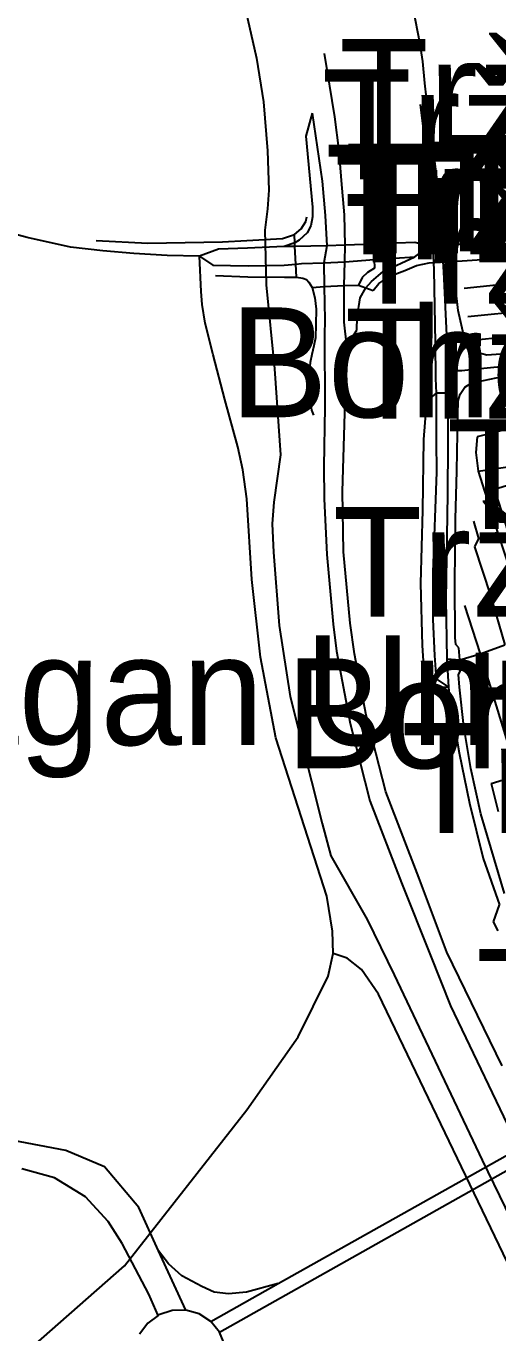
# Model space of a CAD drawing. Extents: x -8864 to 13231, y -7697 to 8949.
# Drawn here: x -3118 to -2852, y 4397 to 5135 of the extents above; entities that cross this region are included whole.
import ezdxf

# ---------------------------------------------------------------- set-up
doc = ezdxf.new("R2010")
doc.units = 0
for name, color, linetype in [('OSM_BUILDING_RETAIL', 9, 'CONTINUOUS'), ('OSM_HIGHWAY_CYCLEWAY', 8, 'CONTINUOUS'), ('OSM_HIGHWAY_FOOTWAY', 8, 'CONTINUOUS'), ('OSM_HIGHWAY_PROPOSED', 8, 'CONTINUOUS'), ('OSM_HIGHWAY_SECONDARY', 8, 'CONTINUOUS'), ('OSM_HIGHWAY_SECONDARY_LINK', 8, 'CONTINUOUS'), ('OSM_HIGHWAY_SERVICE', 8, 'CONTINUOUS'), ('OSM_HIGHWAY_TERTIARY', 8, 'CONTINUOUS'), ('OSM_HIGHWAY_TERTIARY_LINK', 8, 'CONTINUOUS'), ('OSM_HIGHWAY_UNCLASSIFIED', 8, 'CONTINUOUS'), ('OSM_LABELS', 8, 'CONTINUOUS'), ('OSM_WATERWAY_STREAM', 4, 'CONTINUOUS')]:
    doc.layers.add(name, color=color, linetype=linetype)

msp = doc.modelspace()

# ---------------------------------------------------------------- linework, layer by layer
at = {"layer": 'OSM_BUILDING_RETAIL'}
for p, q in [((-2825.337217, 4882.002135), (-2853.935995, 4873.062063)), ((-2853.935995, 4873.062063), (-2811.363249, 4737.037309))]:
    msp.add_line(p, q, dxfattribs=at)
at = {"layer": 'OSM_HIGHWAY_CYCLEWAY'}
for p, q in [((-2895.98041, 5090.414786), (-2890.758357, 5048.038399)), ((-2890.758357, 5048.038399), (-2888.193273, 4997.044406)), ((-2966.70783, 5012.28923), (-2966.922225, 5016.970537)), ((-2966.562347, 5010.187646), (-2966.70783, 5012.28923)), ((-2966.034017, 5000.380254), (-2966.562347, 5010.187646)), ((-2965.689453, 4992.919074), (-2966.034017, 5000.380254)), ((-2888.193273, 4997.044406), (-2887.404605, 4955.946761)), ((-2956.868625, 4987.170296), (-2950.046266, 4987.615076)), ((-2950.046266, 4987.615076), (-2938.736923, 4988.19329)), ((-2938.736923, 4988.19329), (-2930.811961, 4988.460158)), ((-2930.811961, 4988.460158), (-2926.554686, 4987.014624)), ((-2926.554686, 4987.014624), (-2922.542434, 4985.424536)), ((-2887.404605, 4955.946761), (-2880.643502, 4956.169151)), ((-2887.404605, 4955.946761), (-2887.358663, 4935.709284)), ((-2880.643502, 4956.169151), (-2870.023286, 4956.513855)), ((-2863.920682, 4950.48709), (-2863.890054, 4940.968804)), ((-2863.890054, 4940.968804), (-2863.867083, 4933.796732)), ((-2886.975815, 4920.987076), (-2886.83799, 4900.471612)), ((-2886.83799, 4900.471612), (-2886.776734, 4882.824977)), ((-2886.776734, 4882.824977), (-2888.828801, 4826.393552)), ((-2888.828801, 4826.393552), (-2888.828801, 4799.506619)), ((-2888.828801, 4799.506619), (-2887.802768, 4779.191306)), ((-2873.622062, 4776.711659), (-2874.219305, 4783.505669)), ((-2887.802768, 4779.191306), (-2886.983472, 4766.059185)), ((-2873.331097, 4770.128919), (-2873.622062, 4776.711659)), ((-2886.983472, 4766.059185), (-2879.908433, 4761.388998))]:
    msp.add_line(p, q, dxfattribs=at)
at = {"layer": 'OSM_HIGHWAY_FOOTWAY'}
for p, q in [((-2960.482714, 5024.34276), (-2959.893128, 5027.033678)), ((-2966.922225, 5016.970537), (-2962.986543, 5020.228548)), ((-2962.986543, 5020.228548), (-2960.482714, 5024.34276)), ((-2923.269847, 5020.150712), (-2922.488836, 5011.666539)), ((-2877.251465, 4999.190468), (-2878.90537, 5022.663717)), ((-3078.752253, 5013.712525), (-3049.60983, 5012.100199)), ((-3049.60983, 5012.100199), (-3007.419932, 5012.911922)), ((-3007.419932, 5012.911922), (-2993.652703, 5013.757003)), ((-2993.652703, 5013.757003), (-2973.583788, 5014.724399)), ((-2973.583788, 5014.724399), (-2966.922225, 5016.970537)), ((-2922.488836, 5011.666539), (-2921.92222, 5002.848781)), ((-2921.723139, 4997.978443), (-2925.620536, 4995.565513)), ((-2921.92222, 5002.848781), (-2921.723139, 4997.978443)), ((-2904.663413, 4996.755299), (-2897.994193, 4999.524053)), ((-2897.994193, 4999.524053), (-2890.857898, 5000.991826)), ((-2890.857898, 5000.991826), (-2875.153455, 5002.014819)), ((-2874.517927, 4974.138251), (-2877.251465, 4999.190468)), ((-2875.153455, 5002.014819), (-2841.501078, 5004.305435)), ((-3011.49344, 4993.975426), (-2993.086087, 4993.085867)), ((-2993.086087, 4993.085867), (-2972.442899, 4993.041389)), ((-2972.442899, 4993.041389), (-2965.689453, 4992.919074)), ((-2965.689453, 4992.919074), (-2962.151933, 4992.418697)), ((-2962.151933, 4992.418697), (-2960.092209, 4991.562496)), ((-2960.092209, 4991.562496), (-2958.729268, 4990.039126)), ((-2958.729268, 4990.039126), (-2956.868625, 4987.170296)), ((-2928.706294, 4992.741162), (-2930.811961, 4988.460158)), ((-2925.620536, 4995.565513), (-2928.706294, 4992.741162)), ((-2919.288223, 4989.416434), (-2913.063107, 4993.486168)), ((-2913.063107, 4993.486168), (-2904.663413, 4996.755299)), ((-2956.868625, 4987.170296), (-2955.421458, 4981.332563)), ((-2922.542434, 4985.424536), (-2919.288223, 4989.416434)), ((-2955.421458, 4981.332563), (-2954.678732, 4974.805421)), ((-2954.678732, 4974.805421), (-2954.755302, 4966.176694)), ((-2870.942123, 4958.248496), (-2874.517927, 4974.138251)), ((-2954.755302, 4966.176694), (-2955.069237, 4958.626559)), ((-2955.850248, 4954.123164), (-2957.052392, 4949.18611)), ((-2955.069237, 4958.626559), (-2955.850248, 4954.123164)), ((-2870.023286, 4956.513855), (-2870.942123, 4958.248496)), ((-2868.890055, 4954.401152), (-2870.023286, 4956.513855)), ((-2865.490361, 4950.92075), (-2868.890055, 4954.401152)), ((-2957.052392, 4949.18611), (-2957.986543, 4944.827268)), ((-2863.920682, 4950.48709), (-2865.490361, 4950.92075)), ((-2858.338752, 4948.9526), (-2863.920682, 4950.48709)), ((-2842.335688, 4950.031191), (-2858.338752, 4948.9526)), ((-2958.338763, 4940.746415), (-2958.415333, 4929.159903)), ((-2957.986543, 4944.827268), (-2958.338763, 4940.746415)), ((-2887.358663, 4935.709284), (-2887.006443, 4927.436382)), ((-2873.430637, 4926.902646), (-2870.72007, 4930.827827)), ((-2870.72007, 4930.827827), (-2866.723133, 4933.196279)), ((-2866.723133, 4933.196279), (-2863.867083, 4933.796732)), ((-2863.867083, 4933.796732), (-2853.109042, 4936.042869)), ((-2853.109042, 4936.042869), (-2819.847171, 4937.866466)), ((-2958.415333, 4929.159903), (-2958.063112, 4923.444484)), ((-2958.063112, 4923.444484), (-2957.167247, 4917.918096)), ((-2887.006443, 4927.436382), (-2886.975815, 4920.987076)), ((-2874.449014, 4923.044182), (-2873.430637, 4926.902646)), ((-2957.167247, 4917.918096), (-2956.156527, 4915.049267)), ((-2874.617468, 4915.115984), (-2874.449014, 4923.044182)), ((-2875.314252, 4883.625581), (-2874.617468, 4915.115984)), ((-2875.942123, 4856.182673), (-2875.314252, 4883.625581)), ((-2876.401541, 4820.044322), (-2875.942123, 4856.182673)), ((-2876.164175, 4789.454597), (-2876.401541, 4820.044322)), ((-2875.811955, 4785.507177), (-2876.164175, 4789.454597)), ((-2874.219305, 4783.505669), (-2875.811955, 4785.507177)), ((-2874.33416, 4768.527712), (-2873.331097, 4770.128919)), ((-2873.798172, 4761.366759), (-2874.33416, 4768.527712)), ((-2871.22543, 4739.094415), (-2873.798172, 4761.366759)), ((-2867.328033, 4715.398776), (-2871.22543, 4739.094415)), ((-2861.67719, 4689.846182), (-2867.328033, 4715.398776)), ((-2848.331094, 4644.801117), (-2861.67719, 4689.846182)), ((-2854.602151, 4628.889123), (-2851.187143, 4638.451887)), ((-2852.037067, 4623.651842), (-2854.602151, 4628.889123))]:
    msp.add_line(p, q, dxfattribs=at)
at = {"layer": 'OSM_HIGHWAY_PROPOSED'}
for p, q in [((-3095.789008, 4499.713977), (-3125.528674, 4505.373799)), ((-3073.981961, 4490.373603), (-3095.789008, 4499.713977)), ((-2976.110587, 4424.446131), (-2840.298934, 4500.770329)), ((-3102.305088, 4484.146687), (-3120.712441, 4489.239415)), ((-3054.717028, 4467.445209), (-3073.981961, 4490.373603)), ((-3009.081495, 4397.114418), (-2837.044722, 4493.95408)), ((-3084.740002, 4473.394138), (-3102.305088, 4484.146687)), ((-3071.998806, 4459.517011), (-3084.740002, 4473.394138)), ((-3043.507226, 4443.037923), (-3054.717028, 4467.445209)), ((-3064.066187, 4447.063179), (-3071.998806, 4459.517011)), ((-3049.058528, 4418.486083), (-3064.066187, 4447.063179)), ((-3028.109062, 4409.501533), (-3043.507226, 4443.037923)), ((-3037.825755, 4435.687938), (-3043.507226, 4443.037923)), ((-3030.367867, 4428.793853), (-3037.825755, 4435.687938)), ((-3019.104467, 4422.778207), (-3030.367867, 4428.793853)), ((-3012.121311, 4419.675869), (-3019.104467, 4422.778207)), ((-3014.058524, 4403.118944), (-2976.110587, 4424.446131)), ((-2976.110587, 4424.446131), (-2993.867098, 4419.675869)), ((-3043.759906, 4406.421434), (-3049.058528, 4418.486083)), ((-3004.158064, 4418.708473), (-3012.121311, 4419.675869)), ((-2993.867098, 4419.675869), (-3004.158064, 4418.708473)), ((-3043.300488, 4406.755018), (-3043.759906, 4406.421434)), ((-3035.911513, 4409.290263), (-3043.300488, 4406.755018)), ((-3028.109062, 4409.501533), (-3035.911513, 4409.290263)), ((-3020.597575, 4407.388829), (-3028.109062, 4409.501533)), ((-3014.058524, 4403.118944), (-3020.597575, 4407.388829)), ((-3049.594516, 4402.140429), (-3054.226982, 4395.869035)), ((-3043.759906, 4406.421434), (-3049.594516, 4402.140429)), ((-3009.081495, 4397.114418), (-3014.058524, 4403.118944)), ((-3005.995736, 4389.308534), (-3009.081495, 4397.114418))]:
    msp.add_line(p, q, dxfattribs=at)
at = {"layer": 'OSM_HIGHWAY_SECONDARY'}
for p, q in [((-2943.997261, 5083.442864), (-2949.877813, 5119.325467)), ((-2956.929881, 5085.644523), (-2951.256067, 5047.226676)), ((-2941.661885, 5064.272859), (-2943.997261, 5083.442864)), ((-2940.245346, 5047.604739), (-2941.661885, 5064.272859)), ((-2951.256067, 5047.226676), (-2949.55622, 5027.700847)), ((-2938.660354, 5028.145627), (-2940.245346, 5047.604739)), ((-2949.55622, 5027.700847), (-2948.599099, 5010.643545)), ((-2938.254534, 5011.043847), (-2938.660354, 5028.145627)), ((-2948.599099, 5010.643545), (-2950.207062, 5001.036304)), ((-2938.361732, 5001.703473), (-2938.254534, 5011.043847)), ((-2950.207062, 5001.036304), (-2950.046266, 4987.615076)), ((-2938.736923, 4988.19329), (-2938.361732, 5001.703473)), ((-2950.046266, 4987.615076), (-2949.747644, 4968.845373)), ((-2938.813493, 4967.57775), (-2938.729266, 4987.603957)), ((-2938.729266, 4987.603957), (-2938.736923, 4988.19329)), ((-2949.747644, 4968.845373), (-2949.839528, 4960.13881)), ((-2937.343355, 4954.245479), (-2938.813493, 4967.57775)), ((-2949.839528, 4960.13881), (-2949.755301, 4919.452586)), ((-2939.694044, 4871.80556), (-2937.343355, 4954.245479)), ((-2949.755301, 4919.452586), (-2950.329574, 4885.949555)), ((-2950.329574, 4885.949555), (-2950.184091, 4867.746945)), ((-2939.165714, 4837.735435), (-2939.694044, 4871.80556)), ((-2950.184091, 4867.746945), (-2948.522529, 4836.256542)), ((-2948.522529, 4836.256542), (-2944.962039, 4796.882418)), ((-2935.3602, 4797.605186), (-2939.165714, 4837.735435)), ((-2944.962039, 4796.882418), (-2943.124366, 4781.670953)), ((-2933.063109, 4780.236538), (-2935.3602, 4797.605186)), ((-2943.124366, 4781.670953), (-2935.444427, 4740.851295)), ((-2926.447489, 4745.56596), (-2933.063109, 4780.236538)), ((-2935.444427, 4740.851295), (-2924.37245, 4697.229525)), ((-2915.367855, 4702.199938), (-2926.447489, 4745.56596)), ((-2896.776735, 4653.796787), (-2915.367855, 4702.199938)), ((-2924.37245, 4697.229525), (-2906.547027, 4650.772285)), ((-2906.547027, 4650.772285), (-2890.138143, 4609.796954)), ((-2880.880868, 4611.687268), (-2896.776735, 4653.796787)), ((-2890.138143, 4609.796954), (-2878.782858, 4581.431129)), ((-2849.778261, 4547.416601), (-2880.880868, 4611.687268)), ((-2878.782858, 4581.431129), (-2840.298934, 4500.770329))]:
    msp.add_line(p, q, dxfattribs=at)
at = {"layer": 'OSM_HIGHWAY_SECONDARY_LINK'}
for p, q in [((-2916.738452, 4996.221563), (-2898.890058, 5004.461108)), ((-2926.554686, 4987.014624), (-2923.308131, 4990.528383)), ((-2923.308131, 4990.528383), (-2916.738452, 4996.221563)), ((-2929.7017, 4981.210248), (-2926.554686, 4987.014624)), ((-2931.531716, 4970.313146), (-2929.7017, 4981.210248)), ((-2931.64657, 4963.052117), (-2931.531716, 4970.313146)), ((-2937.343355, 4954.245479), (-2931.64657, 4963.052117))]:
    msp.add_line(p, q, dxfattribs=at)
at = {"layer": 'OSM_HIGHWAY_SERVICE'}
for p, q in [((-2871.064634, 4986.669919), (-2827.496482, 4991.306748)), ((-2869.119764, 4970.746806), (-2826.079943, 4975.083408)), ((-2864.671065, 4957.492371), (-2800.72772, 4964.164066)), ((-2887.006443, 4927.436382), (-2892.442891, 4922.855151)), ((-2880.214712, 4927.46974), (-2887.006443, 4927.436382)), ((-2892.442891, 4922.855151), (-2894.081482, 4901.316694)), ((-2894.081482, 4901.316694), (-2894.594499, 4861.397715)), ((-2863.767543, 4902.817825), (-2864.479641, 4893.844395)), ((-2846.753758, 4907.065471), (-2863.767543, 4902.817825)), ((-2864.479641, 4893.844395), (-2863.185613, 4883.42543)), ((-2863.185613, 4883.42543), (-2828.46126, 4888.495919)), ((-2863.185613, 4883.42543), (-2852.236148, 4848.832688)), ((-2894.594499, 4861.397715), (-2895.72773, 4819.844171)), ((-2865.926808, 4855.170799), (-2863.024817, 4845.374526)), ((-2863.024817, 4845.374526), (-2865.275966, 4840.637622)), ((-2863.024817, 4845.374526), (-2852.236148, 4848.832688)), ((-2852.236148, 4848.832688), (-2832.978872, 4789.576912)), ((-2865.275966, 4840.637622), (-2856.256057, 4813.094639)), ((-2895.72773, 4819.844171), (-2894.908435, 4784.851127)), ((-2856.256057, 4813.094639), (-2848.154984, 4785.262549)), ((-2870.919152, 4807.434817), (-2862.167236, 4780.214299)), ((-2894.908435, 4784.851127), (-2893.262186, 4761.666985)), ((-2862.167236, 4780.214299), (-2848.154984, 4785.262549)), ((-2880.842583, 4777.278753), (-2873.622062, 4776.711659)), ((-2873.622062, 4776.711659), (-2862.167236, 4780.214299)), ((-2862.167236, 4780.214299), (-2859.540896, 4771.64117)), ((-2859.540896, 4771.64117), (-2846.669532, 4729.99867)), ((-2893.262186, 4761.666985), (-2879.908433, 4761.388998)), ((-2855.980406, 4706.903484), (-2808.024811, 4721.659051)), ((-2855.980406, 4706.903484), (-2851.914555, 4691.058207))]:
    msp.add_line(p, q, dxfattribs=at)
at = {"layer": 'OSM_HIGHWAY_TERTIARY'}
for p, q in [((-2895.98041, 5124.473792), (-2903.514867, 5164.426129)), ((-2894.502615, 5114.710877), (-2895.98041, 5124.473792)), ((-2893.285157, 5102.512794), (-2894.502615, 5114.710877)), ((-2892.465862, 5094.27325), (-2893.285157, 5102.512794)), ((-2890.130486, 5077.594011), (-2892.465862, 5094.27325)), ((-2886.60828, 5049.506172), (-2890.130486, 5077.594011)), ((-2884.632783, 5028.857274), (-2886.60828, 5049.506172)), ((-2882.527116, 4995.965815), (-2884.632783, 5028.857274)), ((-3117.703252, 5015.347091), (-3142.006471, 5021.818636)), ((-2870.988064, 5011.766614), (-2752.014085, 5022.096623)), ((-3093.13204, 5009.954137), (-3117.703252, 5015.347091)), ((-2898.882401, 5012.578337), (-2919.617472, 5011.777734)), ((-2891.148863, 5010.510112), (-2898.882401, 5012.578337)), ((-3074.962053, 5007.785836), (-3093.13204, 5009.954137)), ((-3057.473537, 5006.284704), (-3074.962053, 5007.785836)), ((-3038.675678, 5005.217233), (-3057.473537, 5006.284704)), ((-3020.490378, 5004.739095), (-3038.675678, 5005.217233)), ((-3009.755308, 5008.719873), (-3020.490378, 5004.739095)), ((-3020.490378, 5004.739095), (-3012.917636, 4999.679726)), ((-2993.422994, 5009.409282), (-3009.755308, 5008.719873)), ((-2972.672608, 5010.198766), (-2993.422994, 5009.409282)), ((-2966.562347, 5010.187646), (-2972.672608, 5010.198766)), ((-2948.599099, 5010.643545), (-2966.562347, 5010.187646)), ((-2938.254534, 5011.043847), (-2948.599099, 5010.643545)), ((-2922.488836, 5011.666539), (-2938.254534, 5011.043847)), ((-2919.617472, 5011.777734), (-2922.488836, 5011.666539)), ((-2898.890058, 5004.461108), (-2891.148863, 5010.510112)), ((-2891.148863, 5010.510112), (-2870.988064, 5011.766614)), ((-3012.917636, 4999.679726), (-2992.90232, 4999.36838)), ((-2992.90232, 4999.36838), (-2972.61901, 4999.790921)), ((-2972.61901, 4999.790921), (-2966.034017, 5000.380254)), ((-2966.034017, 5000.380254), (-2962.848718, 5000.580405)), ((-2962.848718, 5000.580405), (-2950.207062, 5001.036304)), ((-2950.207062, 5001.036304), (-2938.361732, 5001.703473)), ((-2938.361732, 5001.703473), (-2921.92222, 5002.848781)), ((-2921.92222, 5002.848781), (-2898.890058, 5004.461108)), ((-2880.643502, 4956.169151), (-2882.527116, 4995.965815)), ((-2879.877805, 4940.034767), (-2880.643502, 4956.169151)), ((-2798.851762, 4947.329154), (-2863.890054, 4940.968804)), ((-2879.877805, 4940.034767), (-2880.214712, 4927.46974)), ((-2872.404604, 4940.134842), (-2879.877805, 4940.034767)), ((-2863.890054, 4940.968804), (-2872.404604, 4940.134842)), ((-2880.214712, 4927.46974), (-2880.612874, 4870.293309)), ((-2880.612874, 4870.293309), (-2881.547024, 4810.804023)), ((-2881.547024, 4810.804023), (-2880.842583, 4777.278753)), ((-2880.842583, 4777.278753), (-2879.908433, 4761.388998)), ((-2879.908433, 4761.388998), (-2879.671067, 4757.363742)), ((-2879.671067, 4757.363742), (-2873.989596, 4724.261012)), ((-2873.989596, 4724.261012), (-2868.078416, 4695.872947)), ((-2868.078416, 4695.872947), (-2860.452075, 4664.638292)), ((-2860.452075, 4664.638292), (-2851.187143, 4638.451887))]:
    msp.add_line(p, q, dxfattribs=at)
at = {"layer": 'OSM_HIGHWAY_TERTIARY_LINK'}
for p, q in [((-2956.929881, 5085.644523), (-2960.520999, 5072.601359)), ((-2960.520999, 5072.601359), (-2956.684858, 5032.493349)), ((-2956.623602, 5026.955841), (-2957.649636, 5021.896472)), ((-2956.684858, 5032.493349), (-2956.623602, 5027.256068)), ((-2956.623602, 5027.256068), (-2956.623602, 5026.955841)), ((-2957.649636, 5021.896472), (-2959.678733, 5017.982411)), ((-2966.70783, 5012.28923), (-2972.672608, 5010.198766)), ((-2964.119774, 5013.83484), (-2966.70783, 5012.28923)), ((-2959.678733, 5017.982411), (-2964.119774, 5013.83484))]:
    msp.add_line(p, q, dxfattribs=at)
at = {"layer": 'OSM_HIGHWAY_UNCLASSIFIED'}
for p, q in [((-3019.563885, 4984.768486), (-3020.490378, 5004.739095)), ((-3018.928356, 4977.429621), (-3019.563885, 4984.768486)), ((-3017.236166, 4967.044015), (-3018.928356, 4977.429621)), ((-3012.787467, 4949.074915), (-3017.236166, 4967.044015)), ((-3006.194817, 4923.766949), (-3012.787467, 4949.074915)), ((-2998.828813, 4897.113525), (-3006.194817, 4923.766949)), ((-2996.003392, 4884.125958), (-2998.828813, 4897.113525)), ((-2993.645046, 4867.713587), (-2996.003392, 4884.125958)), ((-2990.88088, 4822.145906), (-2993.645046, 4867.713587)), ((-2986.079961, 4778.346224), (-2990.88088, 4822.145906)), ((-2977.335702, 4732.756304), (-2986.079961, 4778.346224)), ((-2948.530186, 4643.344464), (-2977.335702, 4732.756304)), ((-2945.33723, 4623.596245), (-2948.530186, 4643.344464)), ((-2944.992667, 4610.964501), (-2945.33723, 4623.596245)), ((-2947.756832, 4598.06589), (-2944.992667, 4610.964501)), ((-2937.083018, 4608.262464), (-2944.992667, 4610.964501)), ((-2928.951317, 4601.913234), (-2937.083018, 4608.262464)), ((-2919.426048, 4587.98051), (-2928.951317, 4601.913234)), ((-2964.839529, 4563.917928), (-2947.756832, 4598.06589)), ((-2753.683304, 4242.019735), (-2919.426048, 4587.98051)), ((-2993.7599, 4522.542295), (-2964.839529, 4563.917928)), ((-3062.764502, 4434.542631), (-2993.7599, 4522.542295)), ((-3156.746136, 4351.791366), (-3062.764502, 4434.542631))]:
    msp.add_line(p, q, dxfattribs=at)
at = {"layer": 'OSM_WATERWAY_STREAM'}
for p, q in [((-2994.234632, 5143.210137), (-2988.346423, 5116.734625)), ((-2988.346423, 5116.734625), (-2984.3648, 5091.960395)), ((-2984.3648, 5091.960395), (-2982.037081, 5064.306217)), ((-2982.037081, 5064.306217), (-2981.302012, 5042.044993)), ((-2981.302012, 5042.044993), (-2982.121308, 5031.614909)), ((-2982.121308, 5031.614909), (-2983.514876, 5019.472423)), ((-2983.514876, 5019.472423), (-2982.810435, 4988.671428)), ((-2982.810435, 4988.671428), (-2978.070771, 4941.269031)), ((-2978.070771, 4941.269031), (-2974.770618, 4892.676848)), ((-2974.770618, 4892.676848), (-2978.522533, 4865.867751)), ((-2978.522533, 4865.867751), (-2979.357142, 4853.602951)), ((-2979.357142, 4853.602951), (-2978.652701, 4837.61312)), ((-2978.652701, 4837.61312), (-2975.521001, 4796.259727)), ((-2975.521001, 4796.259727), (-2969.326513, 4756.007163)), ((-2969.326513, 4756.007163), (-2951.202468, 4684.40875)), ((-2951.202468, 4684.40875), (-2946.355607, 4666.028229)), ((-2946.355607, 4666.028229), (-2925.926815, 4630.078909)), ((-2925.926815, 4630.078909), (-2910.651162, 4598.788657)), ((-2910.651162, 4598.788657), (-2860.949778, 4494.120872)), ((-2860.949778, 4494.120872), (-2826.034001, 4421.877528))]:
    msp.add_line(p, q, dxfattribs=at)

# ---------------------------------------------------------------- texts
at = {"layer": 'OSM_LABELS'}
for s, p in [('Tržaška cesta', (-2941.801841, 5065.421691)), ('Tržaška cesta', (-2951.413181, 5048.29051)), ('Tržaška cesta', (-2949.403081, 5005.839925)), ('Tržaška cesta', (-2938.308133, 5006.37366)), ('Tržaška cesta', (-2895.019461, 5007.48561)), ('Tržaška cesta', (-2881.068464, 5011.138363)), ('Tržaška cesta', (-2944.284397, 5001.369889)), ('Tržaška cesta', (-2918.625703, 5003.079548)), ('Tržaška cesta', (-2938.769925, 4977.936697)), ('Bohovska cesta', (-3003.446987, 4913.824096)), ('Tržaška cesta', (-2938.5187, 4913.025519)), ('Tržaška cesta', (-2880.920605, 4850.696165)), ('Tržaška cesta', (-2945.349588, 4801.168182)), ('Avtoprevozništvo Dragan Unuk s.p.', (-3911.027314, 4728.681628)), ('Bohovska cesta', (-2971.801423, 4715.577993)), ('Tržaška cesta', (-2868.759972, 4699.146074)), ('Tržaška cesta', (-2906.477591, 4679.053575)), ('Tržaška cesta', (-2864.493118, 4551.480392))]:
    msp.add_text(s, height=62.042552, dxfattribs=at).set_placement(p)

doc.saveas('drawing.dxf')
